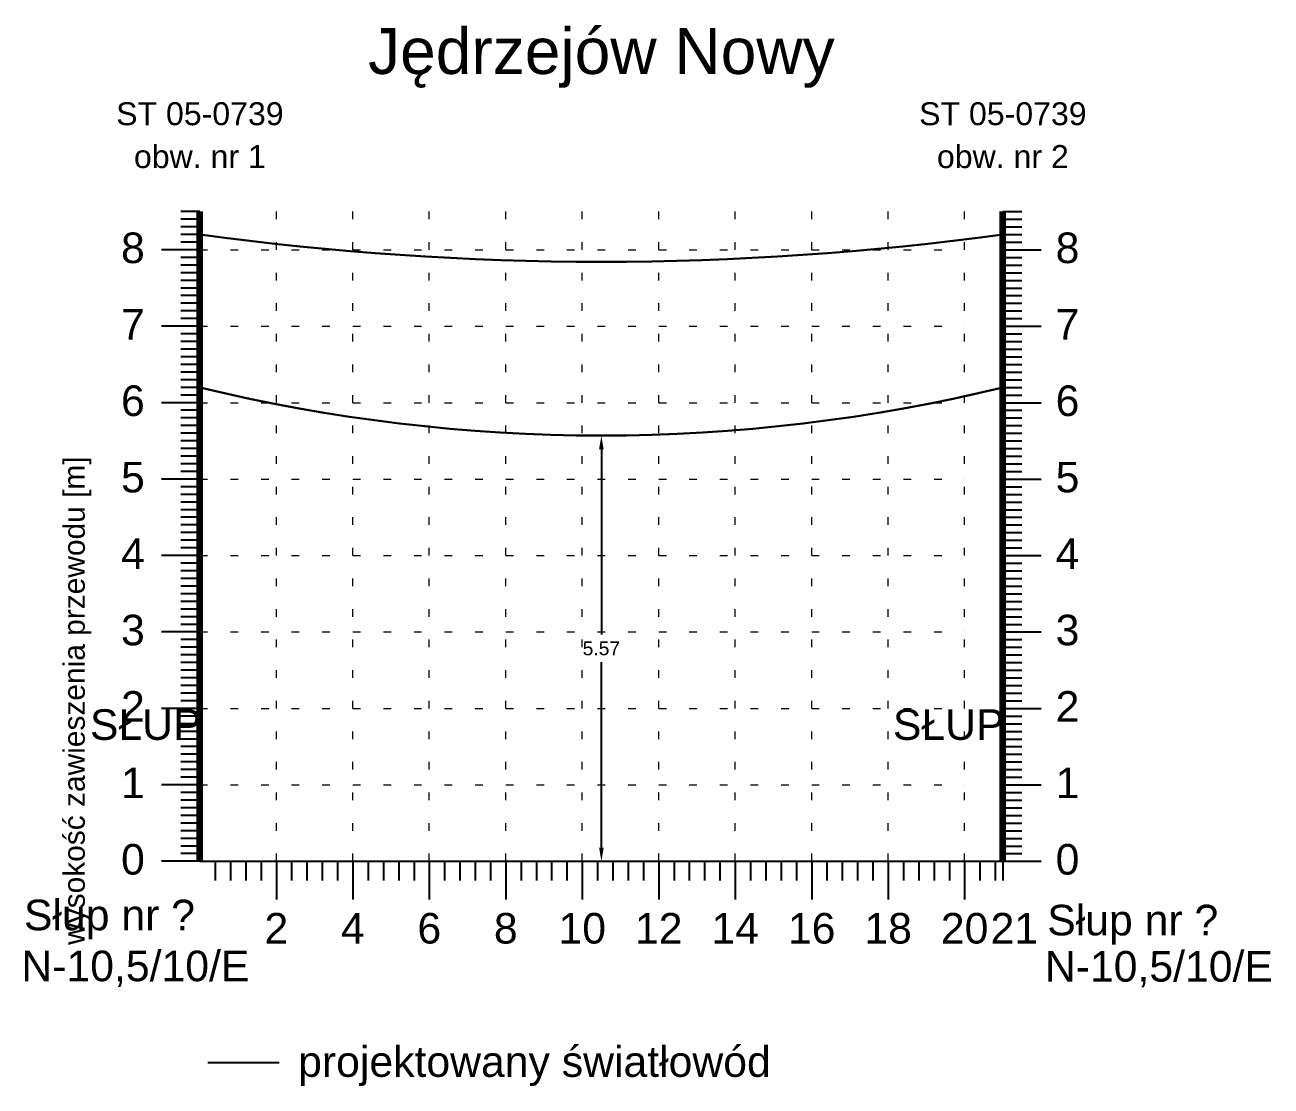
# Model space of a CAD drawing. Header units: inches. Extents: x -863 to 1426, y 1206 to 1480.
# Drawn here: x -280.13 to -263.84, y 1347.34 to 1361.22 of the extents above; entities that cross this region are included whole.
import ezdxf
from ezdxf.enums import TextEntityAlignment as Align

# ---------------------------------------------------------------- set-up
doc = ezdxf.new("R2010")
doc.units = ezdxf.units.IN
doc.header["$MEASUREMENT"] = 0
doc.linetypes.add('ACAD_ISO07W100', pattern=[3, 0, -3])
doc.layers.add('ramka', color=7, linetype='Continuous', plot=False)
doc.styles.get("Standard").update_dxf_attribs({"font": 'arial.ttf'})
doc.dimstyles.get("Standard").update_dxf_attribs({"dimtxt": 0.25, "dimasz": 0.18, "dimexe": 0.18, "dimexo": 0.0625, "dimgap": -0.09, "dimtad": 0, "dimtih": 1, "dimtoh": 1, "dimzin": 0, "dimdsep": 46, "dimtxsty": 'Standard', "dimcen": 0.09, "dimadec": 0, "dimazin": 0, "dimtfac": 1, "dimtofl": 0, "dimtmove": 0, "dimatfit": 3, "dimfxl": 1, "dimtolj": 1, "dimtzin": 0, "dimarcsym": 0})

# ---------------------------------------------------------------- blocks, each defined once
blk = doc.blocks.new('*D8')
at = {"color": 0, "lineweight": -2}
for p, q in [((-272.54, 1355.849), (-272.415, 1355.849)), ((-272.595, 1355.669), (-272.595, 1353.244)), ((-272.595, 1350.459), (-272.595, 1352.884)), ((-272.69, 1350.279), (-272.415, 1350.279))]:
    blk.add_line(p, q, dxfattribs=at)
at = {"color": 0}
for points in [[(-272.565, 1355.669), (-272.625, 1355.669), (-272.595, 1355.849)], [(-272.565, 1350.459), (-272.625, 1350.459), (-272.595, 1350.279)]]:
    blk.add_solid(points, dxfattribs=at)
at = {"layer": 'Defpoints', "color": 0}
for p in [(-272.603, 1355.849), (-272.753, 1350.279), (-272.595, 1350.279)]:
    blk.add_point(p, dxfattribs=at)
at = {"color": 0, "lineweight": 25, "insert": (-272.595, 1353.064), "char_height": 0.18, "attachment_point": 5}
blk.add_mtext('\\A1;5.57', dxfattribs=at)

msp = doc.modelspace()

# ---------------------------------------------------------------- linework, layer by layer
for p, q in [((-277.845, 1358.779), (-278.095, 1358.779)), ((-277.845, 1358.679), (-278.095, 1358.679)), ((-277.845, 1358.779), (-277.845, 1350.279)), ((-267.345, 1358.779), (-267.345, 1350.279)), ((-267.345, 1358.779), (-267.095, 1358.779)), ((-267.345, 1358.679), (-267.095, 1358.679)), ((-277.845, 1358.579), (-278.095, 1358.579)), ((-267.345, 1358.579), (-267.095, 1358.579)), ((-277.845, 1358.479), (-278.095, 1358.479)), ((-277.845, 1358.379), (-278.095, 1358.379)), ((-267.345, 1358.479), (-267.095, 1358.479)), ((-267.345, 1358.379), (-267.095, 1358.379)), ((-277.845, 1358.279), (-278.345, 1358.279)), ((-277.845, 1358.179), (-278.095, 1358.179)), ((-267.345, 1358.279), (-266.845, 1358.279)), ((-267.345, 1358.179), (-267.095, 1358.179)), ((-277.845, 1358.079), (-278.095, 1358.079)), ((-267.345, 1358.079), (-267.095, 1358.079)), ((-277.845, 1357.979), (-278.095, 1357.979)), ((-277.845, 1357.879), (-278.095, 1357.879)), ((-267.345, 1357.979), (-267.095, 1357.979)), ((-267.345, 1357.879), (-267.095, 1357.879)), ((-277.845, 1357.779), (-278.095, 1357.779)), ((-267.345, 1357.779), (-267.095, 1357.779)), ((-277.845, 1357.679), (-278.095, 1357.679)), ((-277.845, 1357.579), (-278.095, 1357.579)), ((-267.345, 1357.679), (-267.095, 1357.679)), ((-267.345, 1357.579), (-267.095, 1357.579)), ((-277.845, 1357.479), (-278.095, 1357.479)), ((-277.845, 1357.379), (-278.095, 1357.379)), ((-267.345, 1357.479), (-267.095, 1357.479)), ((-267.345, 1357.379), (-267.095, 1357.379)), ((-277.845, 1357.279), (-278.345, 1357.279)), ((-267.345, 1357.279), (-266.845, 1357.279)), ((-277.845, 1357.179), (-278.095, 1357.179)), ((-277.845, 1357.079), (-278.095, 1357.079)), ((-267.345, 1357.179), (-267.095, 1357.179)), ((-267.345, 1357.079), (-267.095, 1357.079)), ((-277.845, 1356.979), (-278.095, 1356.979)), ((-277.845, 1356.879), (-278.095, 1356.879)), ((-267.345, 1356.979), (-267.095, 1356.979)), ((-267.345, 1356.879), (-267.095, 1356.879)), ((-277.845, 1356.779), (-278.095, 1356.779)), ((-267.345, 1356.779), (-267.095, 1356.779)), ((-277.845, 1356.679), (-278.095, 1356.679)), ((-277.845, 1356.579), (-278.095, 1356.579)), ((-267.345, 1356.679), (-267.095, 1356.679)), ((-267.345, 1356.579), (-267.095, 1356.579)), ((-277.845, 1356.479), (-278.095, 1356.479)), ((-277.845, 1356.379), (-278.095, 1356.379)), ((-267.345, 1356.479), (-267.095, 1356.479)), ((-267.345, 1356.379), (-267.095, 1356.379)), ((-277.845, 1356.279), (-278.345, 1356.279)), ((-267.345, 1356.279), (-266.845, 1356.279)), ((-277.845, 1356.179), (-278.095, 1356.179)), ((-277.845, 1356.079), (-278.095, 1356.079)), ((-267.345, 1356.179), (-267.095, 1356.179)), ((-267.345, 1356.079), (-267.095, 1356.079)), ((-277.845, 1355.979), (-278.095, 1355.979)), ((-267.345, 1355.979), (-267.095, 1355.979)), ((-277.845, 1355.879), (-278.095, 1355.879)), ((-277.845, 1355.779), (-278.095, 1355.779)), ((-267.345, 1355.879), (-267.095, 1355.879)), ((-267.345, 1355.779), (-267.095, 1355.779)), ((-277.845, 1355.679), (-278.095, 1355.679)), ((-277.845, 1355.579), (-278.095, 1355.579)), ((-267.345, 1355.679), (-267.095, 1355.679)), ((-267.345, 1355.579), (-267.095, 1355.579)), ((-277.845, 1355.479), (-278.095, 1355.479)), ((-267.345, 1355.479), (-267.095, 1355.479)), ((-277.845, 1355.279), (-278.345, 1355.279)), ((-277.845, 1355.379), (-278.095, 1355.379)), ((-267.345, 1355.379), (-267.095, 1355.379)), ((-267.345, 1355.279), (-266.845, 1355.279)), ((-277.845, 1355.179), (-278.095, 1355.179)), ((-277.845, 1355.079), (-278.095, 1355.079)), ((-267.345, 1355.179), (-267.095, 1355.179)), ((-267.345, 1355.079), (-267.095, 1355.079)), ((-277.845, 1354.979), (-278.095, 1354.979)), ((-267.345, 1354.979), (-267.095, 1354.979)), ((-277.845, 1354.879), (-278.095, 1354.879)), ((-277.845, 1354.779), (-278.095, 1354.779)), ((-267.345, 1354.879), (-267.095, 1354.879)), ((-267.345, 1354.779), (-267.095, 1354.779)), ((-277.845, 1354.679), (-278.095, 1354.679)), ((-267.345, 1354.679), (-267.095, 1354.679)), ((-277.845, 1354.579), (-278.095, 1354.579)), ((-277.845, 1354.479), (-278.095, 1354.479)), ((-267.345, 1354.579), (-267.095, 1354.579)), ((-267.345, 1354.479), (-267.095, 1354.479)), ((-277.845, 1354.279), (-278.345, 1354.279)), ((-277.845, 1354.379), (-278.095, 1354.379)), ((-267.345, 1354.379), (-267.095, 1354.379)), ((-267.345, 1354.279), (-266.845, 1354.279)), ((-277.845, 1354.179), (-278.095, 1354.179)), ((-267.345, 1354.179), (-267.095, 1354.179)), ((-277.845, 1354.079), (-278.095, 1354.079)), ((-277.845, 1353.979), (-278.095, 1353.979)), ((-267.345, 1354.079), (-267.095, 1354.079)), ((-267.345, 1353.979), (-267.095, 1353.979)), ((-277.845, 1353.879), (-278.095, 1353.879)), ((-277.845, 1353.779), (-278.095, 1353.779)), ((-267.345, 1353.879), (-267.095, 1353.879)), ((-267.345, 1353.779), (-267.095, 1353.779)), ((-277.845, 1353.679), (-278.095, 1353.679)), ((-267.345, 1353.679), (-267.095, 1353.679)), ((-277.845, 1353.579), (-278.095, 1353.579)), ((-277.845, 1353.479), (-278.095, 1353.479)), ((-267.345, 1353.579), (-267.095, 1353.579)), ((-267.345, 1353.479), (-267.095, 1353.479)), ((-277.845, 1353.379), (-278.095, 1353.379)), ((-267.345, 1353.379), (-267.095, 1353.379)), ((-277.845, 1353.279), (-278.345, 1353.279)), ((-277.845, 1353.179), (-278.095, 1353.179)), ((-267.345, 1353.279), (-266.845, 1353.279)), ((-267.345, 1353.179), (-267.095, 1353.179)), ((-277.845, 1353.079), (-278.095, 1353.079)), ((-277.845, 1352.979), (-278.095, 1352.979)), ((-267.345, 1353.079), (-267.095, 1353.079)), ((-267.345, 1352.979), (-267.095, 1352.979)), ((-277.845, 1352.879), (-278.095, 1352.879)), ((-267.345, 1352.879), (-267.095, 1352.879)), ((-277.845, 1352.779), (-278.095, 1352.779)), ((-277.845, 1352.679), (-278.095, 1352.679)), ((-267.345, 1352.779), (-267.095, 1352.779)), ((-267.345, 1352.679), (-267.095, 1352.679)), ((-277.845, 1352.579), (-278.095, 1352.579)), ((-277.845, 1352.479), (-278.095, 1352.479)), ((-267.345, 1352.579), (-267.095, 1352.579)), ((-267.345, 1352.479), (-267.095, 1352.479)), ((-277.845, 1352.379), (-278.095, 1352.379)), ((-267.345, 1352.379), (-267.095, 1352.379)), ((-277.845, 1352.279), (-278.345, 1352.279)), ((-277.845, 1352.179), (-278.095, 1352.179)), ((-267.345, 1352.279), (-266.845, 1352.279)), ((-267.345, 1352.179), (-267.095, 1352.179)), ((-277.845, 1352.079), (-278.095, 1352.079)), ((-277.845, 1351.979), (-278.095, 1351.979)), ((-267.345, 1352.079), (-267.095, 1352.079)), ((-267.345, 1351.979), (-267.095, 1351.979)), ((-277.845, 1351.879), (-278.095, 1351.879)), ((-267.345, 1351.879), (-267.095, 1351.879)), ((-277.845, 1351.779), (-278.095, 1351.779)), ((-277.845, 1351.679), (-278.095, 1351.679)), ((-267.345, 1351.779), (-267.095, 1351.779)), ((-267.345, 1351.679), (-267.095, 1351.679)), ((-277.845, 1351.579), (-278.095, 1351.579)), ((-267.345, 1351.579), (-267.095, 1351.579)), ((-277.845, 1351.479), (-278.095, 1351.479)), ((-277.845, 1351.379), (-278.095, 1351.379)), ((-267.345, 1351.479), (-267.095, 1351.479)), ((-267.345, 1351.379), (-267.095, 1351.379)), ((-277.845, 1351.279), (-278.345, 1351.279)), ((-277.845, 1351.179), (-278.095, 1351.179)), ((-267.345, 1351.279), (-266.845, 1351.279)), ((-267.345, 1351.179), (-267.095, 1351.179)), ((-277.845, 1351.079), (-278.095, 1351.079)), ((-267.345, 1351.079), (-267.095, 1351.079)), ((-277.845, 1350.979), (-278.095, 1350.979)), ((-277.845, 1350.879), (-278.095, 1350.879)), ((-267.345, 1350.979), (-267.095, 1350.979)), ((-267.345, 1350.879), (-267.095, 1350.879)), ((-277.845, 1350.779), (-278.095, 1350.779)), ((-277.845, 1350.679), (-278.095, 1350.679)), ((-267.345, 1350.779), (-267.095, 1350.779)), ((-267.345, 1350.679), (-267.095, 1350.679)), ((-277.845, 1350.579), (-278.095, 1350.579)), ((-267.345, 1350.579), (-267.095, 1350.579)), ((-277.845, 1350.479), (-278.095, 1350.479)), ((-277.845, 1350.379), (-278.095, 1350.379)), ((-267.345, 1350.479), (-267.095, 1350.479)), ((-267.345, 1350.379), (-267.095, 1350.379)), ((-277.845, 1350.279), (-278.345, 1350.279)), ((-277.845, 1350.279), (-267.345, 1350.279)), ((-277.645, 1350.279), (-277.645, 1350.029)), ((-277.445, 1350.279), (-277.445, 1350.029)), ((-277.245, 1350.279), (-277.245, 1350.029)), ((-277.045, 1350.279), (-277.045, 1350.029)), ((-276.845, 1350.279), (-276.845, 1349.779)), ((-276.645, 1350.279), (-276.645, 1350.029)), ((-276.445, 1350.279), (-276.445, 1350.029)), ((-276.245, 1350.279), (-276.245, 1350.029)), ((-276.045, 1350.279), (-276.045, 1350.029)), ((-275.845, 1350.279), (-275.845, 1349.779)), ((-275.645, 1350.279), (-275.645, 1350.029)), ((-275.445, 1350.279), (-275.445, 1350.029)), ((-275.245, 1350.279), (-275.245, 1350.029)), ((-275.045, 1350.279), (-275.045, 1350.029)), ((-274.845, 1350.279), (-274.845, 1349.779)), ((-274.645, 1350.279), (-274.645, 1350.029)), ((-274.445, 1350.279), (-274.445, 1350.029)), ((-274.245, 1350.279), (-274.245, 1350.029)), ((-274.045, 1350.279), (-274.045, 1350.029)), ((-273.845, 1350.279), (-273.845, 1349.779)), ((-273.645, 1350.279), (-273.645, 1350.029)), ((-273.445, 1350.279), (-273.445, 1350.029)), ((-273.245, 1350.279), (-273.245, 1350.029)), ((-273.045, 1350.279), (-273.045, 1350.029)), ((-272.845, 1350.279), (-272.845, 1349.779)), ((-272.645, 1350.279), (-272.645, 1350.029)), ((-272.445, 1350.279), (-272.445, 1350.029)), ((-272.245, 1350.279), (-272.245, 1350.029)), ((-272.045, 1350.279), (-272.045, 1350.029)), ((-271.845, 1350.279), (-271.845, 1349.779)), ((-271.645, 1350.279), (-271.645, 1350.029)), ((-271.445, 1350.279), (-271.445, 1350.029)), ((-271.245, 1350.279), (-271.245, 1350.029)), ((-271.045, 1350.279), (-271.045, 1350.029)), ((-270.845, 1350.279), (-270.845, 1349.779)), ((-270.645, 1350.279), (-270.645, 1350.029)), ((-270.445, 1350.279), (-270.445, 1350.029)), ((-270.245, 1350.279), (-270.245, 1350.029)), ((-270.045, 1350.279), (-270.045, 1350.029)), ((-269.845, 1350.279), (-269.845, 1349.779)), ((-269.645, 1350.279), (-269.645, 1350.029)), ((-269.445, 1350.279), (-269.445, 1350.029)), ((-269.245, 1350.279), (-269.245, 1350.029)), ((-269.045, 1350.279), (-269.045, 1350.029)), ((-268.845, 1350.279), (-268.845, 1349.779)), ((-268.645, 1350.279), (-268.645, 1350.029)), ((-268.445, 1350.279), (-268.445, 1350.029)), ((-268.245, 1350.279), (-268.245, 1350.029)), ((-268.045, 1350.279), (-268.045, 1350.029)), ((-267.845, 1350.279), (-267.845, 1349.779)), ((-267.645, 1350.279), (-267.645, 1350.029)), ((-267.445, 1350.279), (-267.445, 1350.029)), ((-267.345, 1350.279), (-266.845, 1350.279)), ((-267.345, 1350.279), (-267.345, 1350.029))]:
    msp.add_line(p, q)
at = {"lineweight": 100}
for p, q in [((-277.845, 1350.279), (-277.845, 1358.779)), ((-267.345, 1350.279), (-267.345, 1358.779))]:
    msp.add_line(p, q, dxfattribs=at)
at = {"linetype": 'ACAD_ISO07W100', "lineweight": 15, "ltscale": 0.1}
for p, q in [((-276.845, 1350.279), (-276.845, 1358.779)), ((-275.845, 1350.279), (-275.845, 1358.779)), ((-274.845, 1350.279), (-274.845, 1358.779)), ((-273.845, 1350.279), (-273.845, 1358.779)), ((-272.845, 1350.279), (-272.845, 1358.779)), ((-271.845, 1350.279), (-271.845, 1358.779)), ((-270.845, 1350.279), (-270.845, 1358.779)), ((-269.845, 1350.279), (-269.845, 1358.779)), ((-268.845, 1350.279), (-268.845, 1358.779)), ((-267.845, 1350.279), (-267.845, 1358.779)), ((-267.345, 1350.279), (-267.345, 1358.779)), ((-277.845, 1358.279), (-267.845, 1358.279)), ((-277.845, 1357.279), (-267.845, 1357.279)), ((-277.845, 1356.279), (-267.845, 1356.279)), ((-277.845, 1355.279), (-267.845, 1355.279)), ((-277.845, 1354.279), (-267.845, 1354.279)), ((-277.845, 1353.279), (-267.845, 1353.279)), ((-277.845, 1352.279), (-267.845, 1352.279)), ((-277.845, 1351.279), (-267.845, 1351.279)), ((-277.845, 1350.279), (-267.845, 1350.279))]:
    msp.add_line(p, q, dxfattribs=at)
at = {"color": 3, "lineweight": 25}
msp.add_line((-277.74, 1347.649), (-276.809, 1347.649), dxfattribs=at)
at = {"lineweight": 30}
msp.add_arc((-272.595, 1396.903), 38.781, 262.2198, 277.7802, dxfattribs=at)
at = {"color": 3, "lineweight": 30}
msp.add_arc((-272.595, 1378.039), 22.19, 256.3145, 283.6855, dxfattribs=at)
at = {"layer": 'ramka'}
msp.add_line((-277.845, 1350.279), (-272.595, 1350.279), dxfattribs=at)

# ---------------------------------------------------------------- texts
for s, height, p in [('Jędrzejów Nowy', 0.6, (-272.595, 1360.579)), ('ST 05-0739', 0.3, (-277.845, 1359.909)), ('ST 05-0739', 0.3, (-267.345, 1359.909)), ('obw. nr 1', 0.3, (-277.845, 1359.349)), ('obw. nr 2', 0.3, (-267.345, 1359.349)), ('2', 0.4, (-276.845, 1349.203)), ('4', 0.4, (-275.845, 1349.203)), ('6', 0.4, (-274.845, 1349.203)), ('8', 0.4, (-273.845, 1349.203)), ('10', 0.4, (-272.845, 1349.203)), ('12', 0.4, (-271.845, 1349.203)), ('14', 0.4, (-270.845, 1349.203)), ('16', 0.4, (-269.845, 1349.203)), ('18', 0.4, (-268.845, 1349.203)), ('20', 0.4, (-267.845, 1349.203)), ('21', 0.4, (-267.195, 1349.203))]:
    msp.add_text(s, height=height).set_placement(p, align=Align.CENTER)
for s, p in [('8', (-278.565, 1358.105)), ('7', (-278.565, 1357.105)), ('6', (-278.565, 1356.105)), ('5', (-278.565, 1355.105)), ('4', (-278.565, 1354.105)), ('3', (-278.565, 1353.105)), ('2', (-278.565, 1352.105)), ('1', (-278.565, 1351.105)), ('0', (-278.565, 1350.105))]:
    msp.add_text(s, height=0.4).set_placement(p, align=Align.RIGHT)
for s, p in [('8', (-266.655, 1358.105)), ('7', (-266.655, 1357.105)), ('6', (-266.655, 1356.105)), ('5', (-266.655, 1355.105)), ('4', (-266.655, 1354.105)), ('3', (-266.655, 1353.105)), ('2', (-266.655, 1352.105)), ('1', (-266.655, 1351.105)), ('0', (-266.655, 1350.105)), ('Słup nr ?', (-280.145, 1349.377)), ('Słup nr ?', (-266.765, 1349.31)), ('N-10,5/10/E', (-280.179, 1348.71)), ('N-10,5/10/E', (-266.796, 1348.705)), ('projektowany światłowód', (-276.56, 1347.459))]:
    msp.add_text(s, height=0.4).set_placement(p)
at = {"insert": (-279.448, 1352.381), "char_height": 0.28, "width": 9.28, "attachment_point": 5, "rotation": 90}
msp.add_mtext('wysokość zawieszenia przewodu [m]', dxfattribs=at)
at = {"char_height": 0.4, "width": 1.537, "attachment_point": 5}
for insert in [(-278.553, 1352.065), (-268.053, 1352.065)]:
    msp.add_mtext('SŁUP', dxfattribs=dict(at, insert=insert))

# ---------------------------------------------------------------- dimensions: what is measured, and where the dimension line sits
at = {"lineweight": 25}
dim = msp.add_linear_dim(base=(-272.595, 1350.279), p1=(-272.603, 1355.849), p2=(-272.753, 1350.279), angle=90, text='5.57', dimstyle='Standard', dxfattribs=at)
dim.commit()
dim.dimension.update_dxf_attribs({"geometry": '*D8', "text_midpoint": (-272.595, 1353.064)})

doc.saveas('drawing.dxf')
